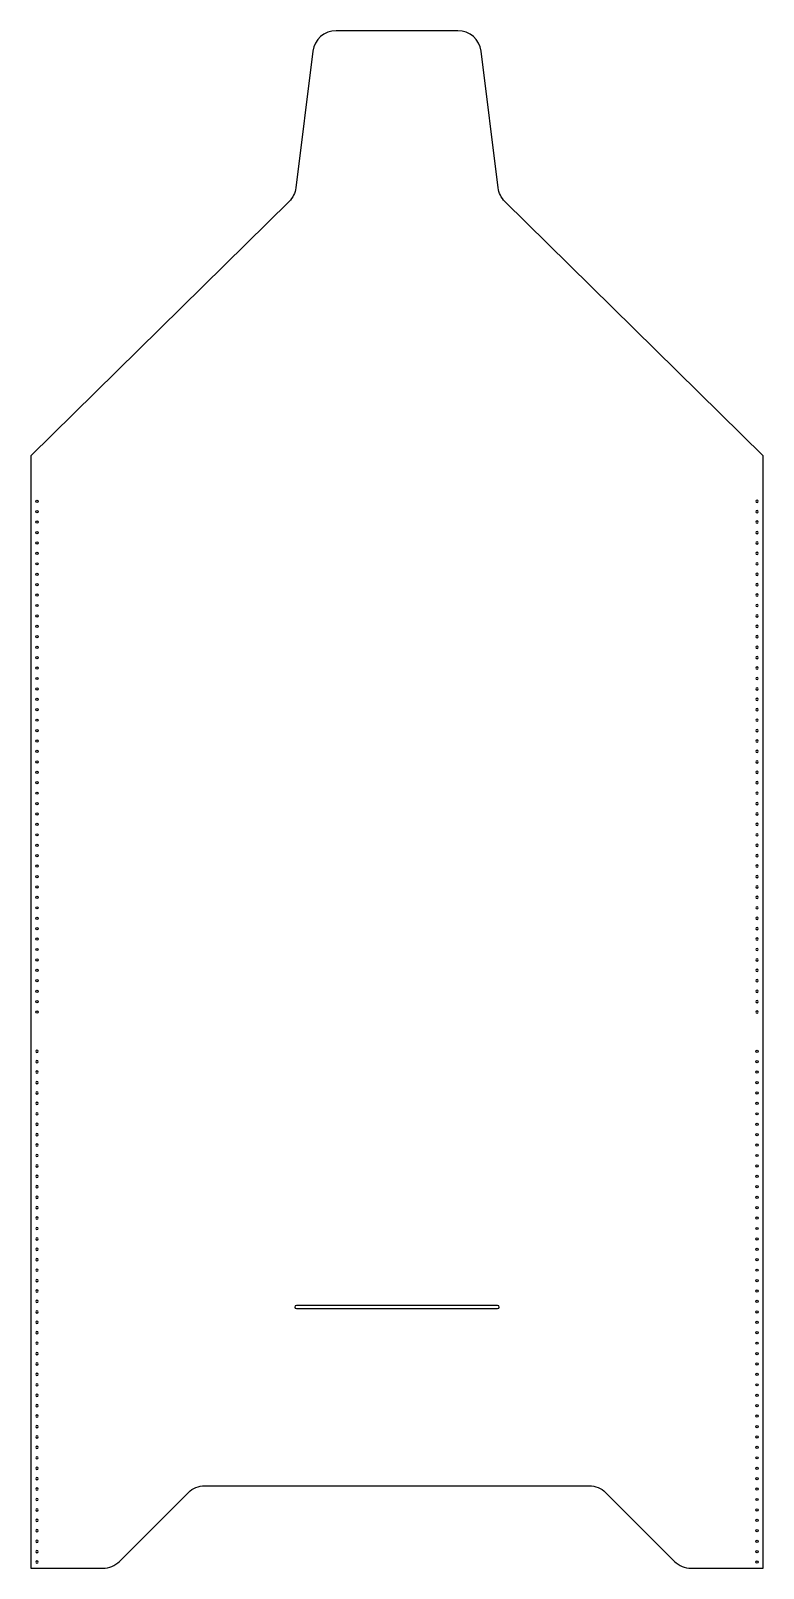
# Model space of a CAD drawing. Header units: millimetres. Extents: x 3145 to 3500, y 3066 to 3811.
import ezdxf

# ---------------------------------------------------------------- set-up
doc = ezdxf.new("R2010")
doc.units = ezdxf.units.MM

# ---------------------------------------------------------------- blocks, each defined once
blk = doc.blocks.new('*U21')
blk.add_circle((0, 0), 0.55)
blk = doc.blocks.new('*U22')
at = {"color": 0, "linetype": 'ByBlock', "lineweight": -2, "transparency": 16777216, "rotation": 270}
for p in [(3147.75, 3013.31), (3147.75, 3008.26), (3147.75, 3003.21), (3147.75, 2998.16), (3147.75, 2993.11), (3147.75, 2988.06), (3147.75, 2983), (3147.75, 2977.95), (3147.75, 2972.9), (3147.75, 2967.85), (3147.75, 2962.8), (3147.75, 2957.75), (3147.75, 2952.7), (3147.75, 2947.65), (3147.75, 2942.6), (3147.75, 2937.55), (3147.75, 2932.49), (3147.75, 2927.44), (3147.75, 2922.39), (3147.75, 2917.34), (3147.75, 2912.29), (3147.75, 2907.24), (3147.75, 2902.19), (3147.75, 2897.14), (3147.75, 2892.09), (3147.75, 2887.04), (3147.75, 2881.98), (3147.75, 2876.93), (3147.75, 2871.88), (3147.75, 2866.83), (3147.75, 2861.78), (3147.75, 2856.73), (3147.75, 2851.68), (3147.75, 2846.63), (3147.75, 2841.58), (3147.75, 2836.53), (3147.75, 2831.47), (3147.75, 2826.42), (3147.75, 2821.37), (3147.75, 2816.32), (3147.75, 2811.27), (3147.75, 2806.22), (3147.75, 2801.17), (3147.75, 2796.12), (3147.75, 2791.07), (3147.75, 2786.02), (3147.75, 2780.96), (3147.75, 2775.91), (3147.75, 2770.86), (3147.75, 2765.81)]:
    blk.add_blockref('*U21', p, dxfattribs=at)
blk = doc.blocks.new('*U23')
blk.add_circle((0, 0), 0.55)
blk = doc.blocks.new('*U25')
at = {"color": 0, "linetype": 'ByBlock', "lineweight": -2, "transparency": 16777216, "rotation": 270}
for p in [(3147.75, 3013.31), (3147.75, 3008.26), (3147.75, 3003.21), (3147.75, 2998.16), (3147.75, 2993.11), (3147.75, 2988.06), (3147.75, 2983), (3147.75, 2977.95), (3147.75, 2972.9), (3147.75, 2967.85), (3147.75, 2962.8), (3147.75, 2957.75), (3147.75, 2952.7), (3147.75, 2947.65), (3147.75, 2942.6), (3147.75, 2937.55), (3147.75, 2932.49), (3147.75, 2927.44), (3147.75, 2922.39), (3147.75, 2917.34), (3147.75, 2912.29), (3147.75, 2907.24), (3147.75, 2902.19), (3147.75, 2897.14), (3147.75, 2892.09), (3147.75, 2887.04), (3147.75, 2881.98), (3147.75, 2876.93), (3147.75, 2871.88), (3147.75, 2866.83), (3147.75, 2861.78), (3147.75, 2856.73), (3147.75, 2851.68), (3147.75, 2846.63), (3147.75, 2841.58), (3147.75, 2836.53), (3147.75, 2831.47), (3147.75, 2826.42), (3147.75, 2821.37), (3147.75, 2816.32), (3147.75, 2811.27), (3147.75, 2806.22), (3147.75, 2801.17), (3147.75, 2796.12), (3147.75, 2791.07), (3147.75, 2786.02), (3147.75, 2780.96), (3147.75, 2775.91), (3147.75, 2770.86), (3147.75, 2765.81)]:
    blk.add_blockref('*U23', p, dxfattribs=at)
blk = doc.blocks.new('*U26')
blk.add_circle((0, 0), 0.55)
blk = doc.blocks.new('*U28')
at = {"color": 0, "linetype": 'ByBlock', "lineweight": -2, "transparency": 16777216, "rotation": 270}
for p in [(3147.75, 3013.31), (3147.75, 3008.26), (3147.75, 3003.21), (3147.75, 2998.16), (3147.75, 2993.11), (3147.75, 2988.06), (3147.75, 2983), (3147.75, 2977.95), (3147.75, 2972.9), (3147.75, 2967.85), (3147.75, 2962.8), (3147.75, 2957.75), (3147.75, 2952.7), (3147.75, 2947.65), (3147.75, 2942.6), (3147.75, 2937.55), (3147.75, 2932.49), (3147.75, 2927.44), (3147.75, 2922.39), (3147.75, 2917.34), (3147.75, 2912.29), (3147.75, 2907.24), (3147.75, 2902.19), (3147.75, 2897.14), (3147.75, 2892.09), (3147.75, 2887.04), (3147.75, 2881.98), (3147.75, 2876.93), (3147.75, 2871.88), (3147.75, 2866.83), (3147.75, 2861.78), (3147.75, 2856.73), (3147.75, 2851.68), (3147.75, 2846.63), (3147.75, 2841.58), (3147.75, 2836.53), (3147.75, 2831.47), (3147.75, 2826.42), (3147.75, 2821.37), (3147.75, 2816.32), (3147.75, 2811.27), (3147.75, 2806.22), (3147.75, 2801.17), (3147.75, 2796.12), (3147.75, 2791.07), (3147.75, 2786.02), (3147.75, 2780.96), (3147.75, 2775.91), (3147.75, 2770.86), (3147.75, 2765.81)]:
    blk.add_blockref('*U26', p, dxfattribs=at)
blk = doc.blocks.new('*U29')
blk.add_circle((0, 0), 0.55)
blk = doc.blocks.new('*U30')
at = {"color": 0, "linetype": 'ByBlock', "lineweight": -2, "transparency": 16777216, "rotation": 270}
for p in [(3147.75, 3013.31), (3147.75, 3008.26), (3147.75, 3003.21), (3147.75, 2998.16), (3147.75, 2993.11), (3147.75, 2988.06), (3147.75, 2983), (3147.75, 2977.95), (3147.75, 2972.9), (3147.75, 2967.85), (3147.75, 2962.8), (3147.75, 2957.75), (3147.75, 2952.7), (3147.75, 2947.65), (3147.75, 2942.6), (3147.75, 2937.55), (3147.75, 2932.49), (3147.75, 2927.44), (3147.75, 2922.39), (3147.75, 2917.34), (3147.75, 2912.29), (3147.75, 2907.24), (3147.75, 2902.19), (3147.75, 2897.14), (3147.75, 2892.09), (3147.75, 2887.04), (3147.75, 2881.98), (3147.75, 2876.93), (3147.75, 2871.88), (3147.75, 2866.83), (3147.75, 2861.78), (3147.75, 2856.73), (3147.75, 2851.68), (3147.75, 2846.63), (3147.75, 2841.58), (3147.75, 2836.53), (3147.75, 2831.47), (3147.75, 2826.42), (3147.75, 2821.37), (3147.75, 2816.32), (3147.75, 2811.27), (3147.75, 2806.22), (3147.75, 2801.17), (3147.75, 2796.12), (3147.75, 2791.07), (3147.75, 2786.02), (3147.75, 2780.96), (3147.75, 2775.91), (3147.75, 2770.86), (3147.75, 2765.81)]:
    blk.add_blockref('*U29', p, dxfattribs=at)

msp = doc.modelspace()

# ---------------------------------------------------------------- linework, layer by layer
for points in [[(3179.75, 3066.32, 0.198912), (3187.74, 3069.63), (3221.13, 3103.01, -0.198912), (3229.12, 3106.32), (3415.39, 3106.32, -0.198912), (3423.38, 3103.01), (3456.76, 3069.63, 0.198912), (3464.75, 3066.32), (3499.75, 3066.32), (3499.75, 3605.32), (3374.55, 3728.56, -0.168806), (3371.27, 3735.21), (3362.99, 3801.42, 0.378242), (3351.78, 3811.32), (3292.73, 3811.32, 0.378242), (3281.52, 3801.42), (3273.24, 3735.21, -0.168806), (3269.96, 3728.56), (3144.75, 3605.32), (3144.75, 3066.32)], [(3273.5, 3192.14), (3371, 3192.14, 1), (3371, 3193.64), (3273.5, 3193.64, 1)]]:
    msp.add_lwpolyline(points, format="xyb", close=True)

# ---------------------------------------------------------------- block references
msp.add_blockref('*U22', (0, 570.01))
at = {"xscale": -1}
msp.add_blockref('*U25', (6644.51, 570.01), dxfattribs=at)
at = {"xscale": -1, "rotation": 180}
msp.add_blockref('*U28', (0, 6082.63), dxfattribs=at)
at = {"rotation": 180}
msp.add_blockref('*U30', (6644.51, 6082.63), dxfattribs=at)

doc.saveas('drawing.dxf')
